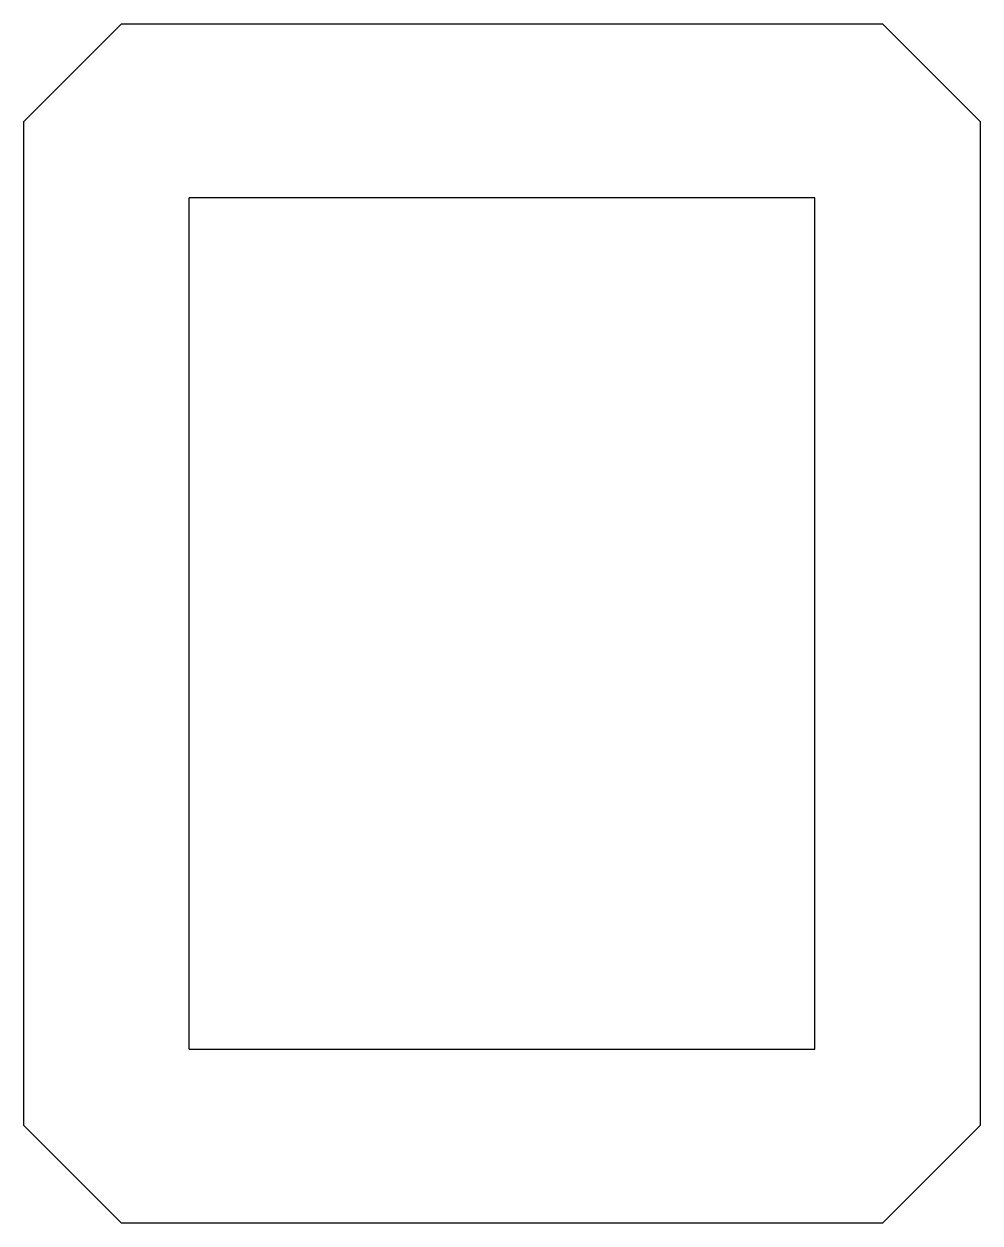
# Model space of a CAD drawing. Header units: inches. Extents: x -0.49 to 0.49, y -0.61 to 0.61.
import ezdxf

# ---------------------------------------------------------------- set-up
doc = ezdxf.new("R2010")
doc.units = ezdxf.units.IN
doc.header["$MEASUREMENT"] = 0

msp = doc.modelspace()

# ---------------------------------------------------------------- linework, layer by layer
at = {"color": 7, "linetype": 'Continuous'}
for p, q in [((-0.49, 0.515), (-0.39, 0.615)), ((-0.39, 0.615), (0.39, 0.615)), ((0.39, 0.615), (0.49, 0.515)), ((-0.49, -0.515), (-0.49, 0.515)), ((0.49, 0.515), (0.49, -0.515)), ((-0.3206, -0.4365), (-0.3206, 0.4365)), ((0.3206, 0.4365), (-0.3206, 0.4365)), ((0.3206, -0.4365), (0.3206, 0.4365)), ((-0.3206, -0.4365), (0.3206, -0.4365)), ((-0.39, -0.615), (-0.49, -0.515)), ((0.49, -0.515), (0.39, -0.615)), ((0.39, -0.615), (-0.39, -0.615))]:
    msp.add_line(p, q, dxfattribs=at)

doc.saveas('drawing.dxf')
